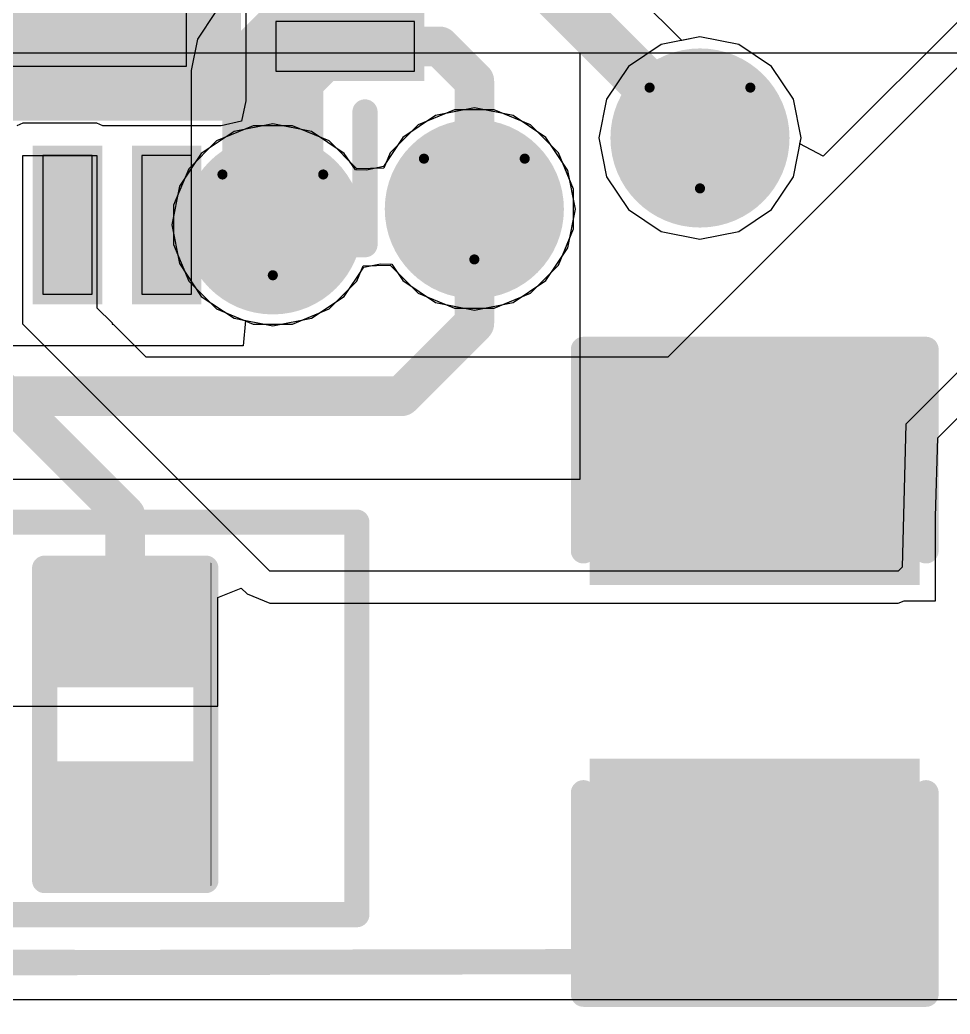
# Model space of a CAD drawing. Header units: inches. Extents: x -3 to 423, y -3 to 110.
# Drawn here: x 18.94 to 23.63, y 64.34 to 69.36 of the extents above; entities that cross this region are included whole.
import ezdxf

# ---------------------------------------------------------------- set-up
doc = ezdxf.new("R2010")
doc.units = ezdxf.units.IN
for name, color, linetype in [('Bottom Layer', 5, 'Continuous'), ('Bottom Overlay', 54, 'Continuous'), ('Bottom Solder', 6, 'Continuous'), ('Drill Drawing', 1, 'Continuous'), ('Mid Layer', 16, 'Continuous'), ('Mid Layer 2', 76, 'Continuous'), ('Top Layer', 1, 'Continuous'), ('Top Overlay', 2, 'Continuous'), ('Top Paste', 8, 'Continuous'), ('Top Solder', 216, 'Continuous'), ('Via Holes', 16, 'Continuous')]:
    doc.layers.add(name, color=color, linetype=linetype)

# ---------------------------------------------------------------- blocks, each defined once
blk = doc.blocks.new('DGH256Q2R7_B_2')
at = {"layer": 'Bottom Overlay'}
blk.add_lwpolyline([(7.999999239999999, 0, 0.127, 0.127, 1), (-7.999999239999999, 0, 0.127, 0.127, 1)], format="xyseb", close=True, dxfattribs=at)
blk = doc.blocks.new('24_QFN__4_5__10')
at = {"layer": 'Top Layer'}
for points in [[(-0.8749918999999999, 2.750058), (-0.8749918999999999, 2.0500594), (-1.1250041, 2.0500594), (-1.1250041, 2.750058)], [(-0.3749929, 2.7500834), (-0.3749929, 2.0500848), (-0.6250051, 2.0500848), (-0.6250051, 2.7500834)], [(0.1250061, 2.7500834), (0.1250061, 2.0500848), (-0.1250061, 2.0500848), (-0.1250061, 2.7500834)], [(0.6250051, 2.7500834), (0.6250051, 2.0500848), (0.3749929, 2.0500848), (0.3749929, 2.7500834)], [(1.1250041, 2.7500834), (1.1250041, 2.0500848), (0.8749918999999999, 2.0500848), (0.8749918999999999, 2.7500834)], [(1.3250037, 1.82499), (1.3250037, -1.8250154), (-1.3250037, -1.8250154), (-1.3250037, 1.82499)], [(-1.5499207, 1.6249904), (-1.5499207, 1.3749782), (-2.2499193, 1.3749782), (-2.2499193, 1.6249904)], [(2.2499193, 1.6249904), (2.2499193, 1.3749782), (1.5499207, 1.3749782), (1.5499207, 1.6249904)], [(-1.5499207, 1.1249914), (-1.5499207, 0.8749792), (-2.2499193, 0.8749792), (-2.2499193, 1.1249914)], [(2.2499193, 1.1249914), (2.2499193, 0.8749792), (1.5499207, 0.8749792), (1.5499207, 1.1249914)], [(-1.5499207, 0.6249924), (-1.5499207, 0.3749802), (-2.2499193, 0.3749802), (-2.2499193, 0.6249924)], [(2.2499193, 0.6249924), (2.2499193, 0.3749802), (1.5499207, 0.3749802), (1.5499207, 0.6249924)], [(-1.5499207, 0.1249934), (-1.5499207, -0.1250188), (-2.2499193, -0.1250188), (-2.2499193, 0.1249934)], [(2.2499447, 0.1249934), (2.2499447, -0.1250188), (1.5499461, -0.1250188), (1.5499461, 0.1249934)], [(-1.5499461, -0.3750055999999999), (-1.5499461, -0.6250178), (-2.2499447, -0.6250178), (-2.2499447, -0.3750055999999999)], [(2.2499193, -0.3750055999999999), (2.2499193, -0.6250178), (1.5499207, -0.6250178), (1.5499207, -0.3750055999999999)], [(-1.5499207, -0.8750045999999999), (-1.5499207, -1.1250168), (-2.2499193, -1.1250168), (-2.2499193, -0.8750045999999999)], [(2.2499193, -0.8750045999999999), (2.2499193, -1.1250168), (1.5499207, -1.1250168), (1.5499207, -0.8750045999999999)], [(-1.5499207, -1.3750036), (-1.5499207, -1.6250158), (-2.2499193, -1.6250158), (-2.2499193, -1.3750036)], [(2.2499193, -1.3750036), (2.2499193, -1.6250158), (1.5499207, -1.6250158), (1.5499207, -1.3750036)], [(-0.8749918999999999, -2.0500848), (-0.8749918999999999, -2.7500834), (-1.1250041, -2.7500834), (-1.1250041, -2.0500848)], [(-0.3749929, -2.0500594), (-0.3749929, -2.750058), (-0.6250051, -2.750058), (-0.6250051, -2.0500594)], [(0.1250061, -2.0500594), (0.1250061, -2.750058), (-0.1250061, -2.750058), (-0.1250061, -2.0500594)], [(0.6250051, -2.0500594), (0.6250051, -2.750058), (0.3749929, -2.750058), (0.3749929, -2.0500594)], [(1.1250041, -2.0500594), (1.1250041, -2.750058), (0.8749918999999999, -2.750058), (0.8749918999999999, -2.0500594)]]:
    blk.add_hatch(color=1, dxfattribs=at).paths.add_polyline_path(points)
at = {"layer": 'Top Solder'}
for points in [[(-0.824992, 2.8000579), (-0.824992, 2.0000595), (-1.175004, 2.0000595), (-1.175004, 2.8000579)], [(-0.324993, 2.8000833), (-0.324993, 2.0000849), (-0.675005, 2.0000849), (-0.675005, 2.8000833)], [(0.175006, 2.8000833), (0.175006, 2.0000849), (-0.175006, 2.0000849), (-0.175006, 2.8000833)], [(0.675005, 2.8000833), (0.675005, 2.0000849), (0.324993, 2.0000849), (0.324993, 2.8000833)], [(1.175004, 2.8000833), (1.175004, 2.0000849), (0.824992, 2.0000849), (0.824992, 2.8000833)], [(1.3750036, 1.8749899), (1.3750036, -1.8750153), (-1.3750036, -1.8750153), (-1.3750036, 1.8749899)], [(-1.4999208, 1.6749903), (-1.4999208, 1.3249783), (-2.2999192, 1.3249783), (-2.2999192, 1.6749903)], [(2.2999192, 1.6749903), (2.2999192, 1.3249783), (1.4999208, 1.3249783), (1.4999208, 1.6749903)], [(-1.4999208, 1.1749913), (-1.4999208, 0.8249793), (-2.2999192, 0.8249793), (-2.2999192, 1.1749913)], [(2.2999192, 1.1749913), (2.2999192, 0.8249793), (1.4999208, 0.8249793), (1.4999208, 1.1749913)], [(-1.4999208, 0.6749923), (-1.4999208, 0.3249803000000001), (-2.2999192, 0.3249802999999999), (-2.2999192, 0.6749923)], [(2.2999192, 0.6749923), (2.2999192, 0.3249803000000001), (1.4999208, 0.3249802999999999), (1.4999208, 0.6749923)], [(-1.4999208, 0.1749933), (-1.4999208, -0.1750186999999999), (-2.2999192, -0.1750187), (-2.2999192, 0.1749933)], [(2.2999446, 0.1749933), (2.2999446, -0.1750186999999999), (1.4999462, -0.1750187), (1.4999462, 0.1749933)], [(-1.4999462, -0.3250057), (-1.4999462, -0.6750176999999999), (-2.2999446, -0.6750176999999999), (-2.2999446, -0.3250057)], [(2.2999192, -0.3250057), (2.2999192, -0.6750176999999999), (1.4999208, -0.6750176999999999), (1.4999208, -0.3250057)], [(-1.4999208, -0.8250047), (-1.4999208, -1.1750167), (-2.2999192, -1.1750167), (-2.2999192, -0.8250047)], [(2.2999192, -0.8250047), (2.2999192, -1.1750167), (1.4999208, -1.1750167), (1.4999208, -0.8250047)], [(-1.4999208, -1.3250037), (-1.4999208, -1.6750157), (-2.2999192, -1.6750157), (-2.2999192, -1.3250037)], [(2.2999192, -1.3250037), (2.2999192, -1.6750157), (1.4999208, -1.6750157), (1.4999208, -1.3250037)], [(-0.824992, -2.0000849), (-0.824992, -2.8000833), (-1.175004, -2.8000833), (-1.175004, -2.0000849)], [(-0.324993, -2.0000595), (-0.324993, -2.8000579), (-0.675005, -2.8000579), (-0.675005, -2.0000595)], [(0.175006, -2.0000595), (0.175006, -2.8000579), (-0.175006, -2.8000579), (-0.175006, -2.0000595)], [(0.675005, -2.0000595), (0.675005, -2.8000579), (0.324993, -2.8000579), (0.324993, -2.0000595)], [(1.175004, -2.0000595), (1.175004, -2.8000579), (0.824992, -2.8000579), (0.824992, -2.0000595)]]:
    blk.add_hatch(color=216, dxfattribs=at).paths.add_polyline_path(points)
at = {"layer": 'Top Overlay'}
for points in [[(-1.999996, 2.4999823, 0.127, 0.127, 0), (-1.999996, 1.8305145, 0.127, 0.127, 0)], [(-1.999996, 2.4999823, 0.127, 0.127, 0), (-1.3305282, 2.4999823, 0.127, 0.127, 0)], [(1.3305282, 2.4999823, 0.127, 0.127, 0), (1.999996, 2.4999823, 0.127, 0.127, 0)], [(1.999996, 2.4999823, 0.127, 0.127, 0), (1.999996, 1.8305145, 0.127, 0.127, 0)], [(-2.50952, 1.6269843, 0.127, 0.127, 0), (-2.50952, 1.3729843, 0.127, 0.127, 0)], [(-2.50952, 1.6269843, 0.127, 0.127, 0), (-2.38252, 1.4999843, 0.127, 0.127, 0)], [(-2.38252, 1.4999843, 0.127, 0.127, 0), (-2.50952, 1.3729843, 0.127, 0.127, 0)], [(-1.999996, -1.8305399, 0.127, 0.127, 0), (-1.999996, -2.5000331, 0.127, 0.127, 0)], [(1.999996, -1.8305399, 0.127, 0.127, 0), (1.999996, -2.5000331, 0.127, 0.127, 0)], [(-1.999996, -2.5000331, 0.127, 0.127, 0), (-1.3305282, -2.5000331, 0.127, 0.127, 0)], [(1.3305282, -2.5000077, 0.127, 0.127, 0), (1.999996, -2.5000331, 0.127, 0.127, 0)]]:
    blk.add_lwpolyline(points, format="xyseb", dxfattribs=at)
for points in [[(-2.031746, 2.4999823, 0.0635, 0.0635, 1), (-1.968246, 2.4999823, 0.0635, 0.0635, 1)], [(-2.031746, 2.4999823, 0.0635, 0.0635, 1), (-1.968246, 2.4999823, 0.0635, 0.0635, 1)], [(-1.3622782, 2.4999823, 0.0635, 0.0635, 1), (-1.2987782, 2.4999823, 0.0635, 0.0635, 1)], [(1.2987782, 2.4999823, 0.0635, 0.0635, 1), (1.3622782, 2.4999823, 0.0635, 0.0635, 1)], [(1.968246, 2.4999823, 0.0635, 0.0635, 1), (2.031746, 2.4999823, 0.0635, 0.0635, 1)], [(1.968246, 2.4999823, 0.0635, 0.0635, 1), (2.031746, 2.4999823, 0.0635, 0.0635, 1)], [(-2.031746, 1.8305145, 0.0635, 0.0635, 1), (-1.968246, 1.8305145, 0.0635, 0.0635, 1)], [(1.968246, 1.8305145, 0.0635, 0.0635, 1), (2.031746, 1.8305145, 0.0635, 0.0635, 1)], [(-2.54127, 1.6269843, 0.0635, 0.0635, 1), (-2.47777, 1.6269843, 0.0635, 0.0635, 1)], [(-2.54127, 1.6269843, 0.0635, 0.0635, 1), (-2.47777, 1.6269843, 0.0635, 0.0635, 1)], [(-2.41427, 1.4999843, 0.0635, 0.0635, 1), (-2.35077, 1.4999843, 0.0635, 0.0635, 1)], [(-2.41427, 1.4999843, 0.0635, 0.0635, 1), (-2.35077, 1.4999843, 0.0635, 0.0635, 1)], [(-2.54127, 1.3729843, 0.0635, 0.0635, 1), (-2.47777, 1.3729843, 0.0635, 0.0635, 1)], [(-2.54127, 1.3729843, 0.0635, 0.0635, 1), (-2.47777, 1.3729843, 0.0635, 0.0635, 1)], [(-2.031746, -1.8305399, 0.0635, 0.0635, 1), (-1.968246, -1.8305399, 0.0635, 0.0635, 1)], [(1.968246, -1.8305399, 0.0635, 0.0635, 1), (2.031746, -1.8305399, 0.0635, 0.0635, 1)], [(-2.031746, -2.5000331, 0.0635, 0.0635, 1), (-1.968246, -2.5000331, 0.0635, 0.0635, 1)], [(-2.031746, -2.5000331, 0.0635, 0.0635, 1), (-1.968246, -2.5000331, 0.0635, 0.0635, 1)], [(-1.3622782, -2.5000331, 0.0635, 0.0635, 1), (-1.2987782, -2.5000331, 0.0635, 0.0635, 1)], [(1.2987782, -2.5000077, 0.0635, 0.0635, 1), (1.3622782, -2.5000077, 0.0635, 0.0635, 1)], [(1.968246, -2.5000331, 0.0635, 0.0635, 1), (2.031746, -2.5000331, 0.0635, 0.0635, 1)], [(1.968246, -2.5000331, 0.0635, 0.0635, 1), (2.031746, -2.5000331, 0.0635, 0.0635, 1)]]:
    blk.add_lwpolyline(points, format="xyseb", close=True, dxfattribs=at)
at = {"layer": 'Top Paste'}
for p, q in [((-0.8750045999999999, 2.7499945), (-1.1249914, 2.7499945)), ((-1.1249914, 2.7499945), (-1.1249914, 2.0499959)), ((-0.8750045999999999, 2.0499959), (-0.8750045999999999, 2.7499945)), ((-0.3751326, 2.7500199), (-0.6251194, 2.7500199)), ((-0.6251194, 2.7500199), (-0.6251194, 2.0500213)), ((-0.3751326, 2.0500213), (-0.3751326, 2.7500199)), ((0.1249934, 2.7500199), (-0.1249934, 2.7500199)), ((-0.1249934, 2.7500199), (-0.1249934, 2.0500213)), ((0.1249934, 2.0500213), (0.1249934, 2.7500199)), ((0.6248654, 2.7500199), (0.3748786, 2.7500199)), ((0.3748786, 2.7500199), (0.3748786, 2.0500213)), ((0.6248654, 2.0500213), (0.6248654, 2.7500199)), ((1.1249914, 2.7500199), (0.8750045999999999, 2.7500199)), ((0.8750045999999999, 2.7500199), (0.8750045999999999, 2.0500213)), ((1.1249914, 2.0500213), (1.1249914, 2.7500199)), ((-1.1249914, 2.0499959), (-0.8750045999999999, 2.0499959)), ((-0.6251194, 2.0500213), (-0.3751326, 2.0500213)), ((-0.1249934, 2.0500213), (0.1249934, 2.0500213)), ((0.3748786, 2.0500213), (0.6248654, 2.0500213)), ((0.8750045999999999, 2.0500213), (1.1249914, 2.0500213)), ((-1.5499842, 1.6248507), (-2.2499828, 1.6248507)), ((-2.2499828, 1.6248507), (-2.2499828, 1.3748639)), ((-1.5499842, 1.3748639), (-1.5499842, 1.6248507)), ((2.2499828, 1.6248507), (1.5499842, 1.6248507)), ((1.5499842, 1.6248507), (1.5499842, 1.3748639)), ((2.2499828, 1.3748639), (2.2499828, 1.6248507)), ((-1.0999978, 1.5999841), (-1.0999978, -1.6000095)), ((1.0999978, 1.5999841), (-1.0999978, 1.5999841)), ((1.0999978, -1.6000095), (1.0999978, 1.5999841)), ((-2.2499828, 1.3748639), (-1.5499842, 1.3748639)), ((1.5499842, 1.3748639), (2.2499828, 1.3748639)), ((-1.5499842, 1.1249787), (-2.2499828, 1.1249787)), ((-2.2499828, 1.1249787), (-2.2499828, 0.8749918999999999)), ((-1.5499842, 0.8749918999999999), (-1.5499842, 1.1249787)), ((2.2499828, 1.1249787), (1.5499842, 1.1249787)), ((1.5499842, 1.1249787), (1.5499842, 0.8749918999999999)), ((2.2499828, 0.8749918999999999), (2.2499828, 1.1249787)), ((-2.2499828, 0.8749918999999999), (-1.5499842, 0.8749918999999999)), ((1.5499842, 0.8749918999999999), (2.2499828, 0.8749918999999999)), ((-2.2499828, 0.6248527), (-2.2499828, 0.3748659)), ((-1.5499842, 0.6248527), (-2.2499828, 0.6248527)), ((-1.5499842, 0.3748659), (-1.5499842, 0.6248527)), ((1.5499842, 0.6248527), (1.5499842, 0.3748659)), ((2.2499828, 0.6248527), (1.5499842, 0.6248527)), ((2.2499828, 0.3748659), (2.2499828, 0.6248527)), ((-2.2499828, 0.3748659), (-1.5499842, 0.3748659)), ((1.5499842, 0.3748659), (2.2499828, 0.3748659)), ((-1.5499842, 0.1249807), (-2.2499828, 0.1249807)), ((-2.2499828, 0.1249807), (-2.2499828, -0.1250061)), ((-1.5499842, -0.1250061), (-1.5499842, 0.1249807)), ((2.2500082, 0.1249807), (1.5500096, 0.1249807)), ((1.5500096, 0.1249807), (1.5500096, -0.1250061)), ((2.2500082, -0.1250061), (2.2500082, 0.1249807)), ((-2.2499828, -0.1250061), (-1.5499842, -0.1250061)), ((1.5500096, -0.1250061), (2.2500082, -0.1250061)), ((-2.2500082, -0.3751453), (-2.2500082, -0.6251321)), ((-1.5500096, -0.3751453), (-2.2500082, -0.3751453)), ((-1.5500096, -0.6251321), (-1.5500096, -0.3751453)), ((1.5499842, -0.3751453), (1.5499842, -0.6251321)), ((2.2499828, -0.3751453), (1.5499842, -0.3751453)), ((2.2499828, -0.6251321), (2.2499828, -0.3751453)), ((-2.2500082, -0.6251321), (-1.5500096, -0.6251321)), ((1.5499842, -0.6251321), (2.2499828, -0.6251321)), ((-1.5499842, -0.8750173), (-2.2499828, -0.8750173)), ((-2.2499828, -0.8750173), (-2.2499828, -1.1250041)), ((-1.5499842, -1.1250041), (-1.5499842, -0.8750173)), ((1.5499842, -0.8750173), (1.5499842, -1.1250041)), ((2.2499828, -0.8750173), (1.5499842, -0.8750173)), ((2.2499828, -1.1250041), (2.2499828, -0.8750173)), ((-2.2499828, -1.1250041), (-1.5499842, -1.1250041)), ((1.5499842, -1.1250041), (2.2499828, -1.1250041)), ((-2.2499828, -1.3751433), (-2.2499828, -1.6251301)), ((-1.5499842, -1.3751433), (-2.2499828, -1.3751433)), ((-1.5499842, -1.6251301), (-1.5499842, -1.3751433)), ((1.5499842, -1.3751433), (1.5499842, -1.6251301)), ((2.2499828, -1.3751433), (1.5499842, -1.3751433)), ((2.2499828, -1.6251301), (2.2499828, -1.3751433)), ((-1.0999978, -1.6000095), (1.0999978, -1.6000095)), ((-2.2499828, -1.6251301), (-1.5499842, -1.6251301)), ((1.5499842, -1.6251301), (2.2499828, -1.6251301)), ((-0.8750045999999999, -2.0499959), (-1.1249914, -2.0499959)), ((-1.1249914, -2.0499959), (-1.1249914, -2.7499945)), ((-0.8750045999999999, -2.7499945), (-0.8750045999999999, -2.0499959)), ((-0.3751326, -2.0499959), (-0.6251194, -2.0499959)), ((-0.6251194, -2.0499959), (-0.6251194, -2.7499945)), ((-0.3751326, -2.7499945), (-0.3751326, -2.0499959)), ((0.1249934, -2.0499959), (-0.1249934, -2.0499959)), ((-0.1249934, -2.0499959), (-0.1249934, -2.7499945)), ((0.1249934, -2.7499945), (0.1249934, -2.0499959)), ((0.3748786, -2.0499959), (0.3748786, -2.7499945)), ((0.6248654, -2.0499959), (0.3748786, -2.0499959)), ((0.6248654, -2.7499945), (0.6248654, -2.0499959)), ((0.8750045999999999, -2.0499959), (0.8750045999999999, -2.7499945)), ((1.1249914, -2.0499959), (0.8750045999999999, -2.0499959)), ((1.1249914, -2.7499945), (1.1249914, -2.0499959)), ((-1.1249914, -2.7499945), (-0.8750045999999999, -2.7499945)), ((-0.6251194, -2.7499945), (-0.3751326, -2.7499945)), ((-0.1249934, -2.7499945), (0.1249934, -2.7499945)), ((0.3748786, -2.7499945), (0.6248654, -2.7499945)), ((0.8750045999999999, -2.7499945), (1.1249914, -2.7499945))]:
    blk.add_line(p, q, dxfattribs=at)
blk = doc.blocks.new('R___0402_27')
at = {"layer": 'Top Layer'}
for points in [[(-0.6985, -0.3175), (-0.6985, 0.3175), (-0.2412999999999999, 0.3175), (-0.2413, -0.3175)], [(0.2412999999999999, -0.3175), (0.2413, 0.3175), (0.6985, 0.3175), (0.6985, -0.3175)]]:
    blk.add_hatch(color=1, dxfattribs=at).paths.add_polyline_path(points)
at = {"layer": 'Top Paste'}
for points in [[(-0.6985, -0.3175), (-0.6985, 0.3175), (-0.2412999999999999, 0.3175), (-0.2413, -0.3175)], [(0.2412999999999999, -0.3175), (0.2413, 0.3175), (0.6985, 0.3175), (0.6985, -0.3175)]]:
    blk.add_hatch(color=8, dxfattribs=at).paths.add_polyline_path(points)
at = {"layer": 'Top Solder'}
for points in [[(-0.75350116, -0.37250116), (-0.75350116, 0.37250116), (-0.1862988399999999, 0.37250116), (-0.18629884, -0.37250116)], [(0.1862988399999999, -0.37250116), (0.18629884, 0.37250116), (0.75350116, 0.37250116), (0.75350116, -0.37250116)]]:
    blk.add_hatch(color=216, dxfattribs=at).paths.add_polyline_path(points)
at = {"layer": 'Top Overlay'}
for points in [[(-0.7874, 0.4064, 0.127, 0.127, 0), (-0.7874, -0.4064, 0.127, 0.127, 0)], [(-0.7874, 0.4064, 0.127, 0.127, 0), (0.7874, 0.4064, 0.127, 0.127, 0)], [(0.7874, 0.4064, 0.127, 0.127, 0), (0.7874, -0.4064, 0.127, 0.127, 0)], [(-0.7874, -0.4064, 0.127, 0.127, 0), (0.7874, -0.4064, 0.127, 0.127, 0)], [(-0.8128, -0.4318, 0.0032258, 0.0032258, 0), (0.8128, -0.4318, 0.0032258, 0.0032258, 0)]]:
    blk.add_lwpolyline(points, format="xyseb", dxfattribs=at)
for points in [[(-0.8191499999999999, 0.4064, 0.0635, 0.0635, 1), (-0.7556499999999999, 0.4064, 0.0635, 0.0635, 1)], [(-0.8191499999999999, 0.4064, 0.0635, 0.0635, 1), (-0.7556499999999999, 0.4064, 0.0635, 0.0635, 1)], [(0.7556499999999999, 0.4064, 0.0635, 0.0635, 1), (0.8191499999999999, 0.4064, 0.0635, 0.0635, 1)], [(0.7556499999999999, 0.4064, 0.0635, 0.0635, 1), (0.8191499999999999, 0.4064, 0.0635, 0.0635, 1)], [(-0.8191499999999999, -0.4064, 0.0635, 0.0635, 1), (-0.7556499999999999, -0.4064, 0.0635, 0.0635, 1)], [(-0.8191499999999999, -0.4064, 0.0635, 0.0635, 1), (-0.7556499999999999, -0.4064, 0.0635, 0.0635, 1)], [(0.7556499999999999, -0.4064, 0.0635, 0.0635, 1), (0.8191499999999999, -0.4064, 0.0635, 0.0635, 1)], [(0.7556499999999999, -0.4064, 0.0635, 0.0635, 1), (0.8191499999999999, -0.4064, 0.0635, 0.0635, 1)], [(-0.81360518, -0.4318, 0.0016129, 0.0016129, 1), (-0.8119948199999999, -0.4318, 0.0016129, 0.0016129, 1)], [(0.8119948199999999, -0.4318, 0.0016129, 0.0016129, 1), (0.81360518, -0.4318, 0.0016129, 0.0016129, 1)]]:
    blk.add_lwpolyline(points, format="xyseb", close=True, dxfattribs=at)
blk = doc.blocks.new('C___0805_42')
at = {"layer": 'Top Layer'}
for points in [[(-1.524, 0.7619999999999999), (-0.508, 0.7619999999999999), (-0.508, -0.7619999999999999), (-1.524, -0.7619999999999999)], [(0.508, 0.7619999999999999), (1.524, 0.7619999999999999), (1.524, -0.7619999999999999), (0.508, -0.7619999999999999)]]:
    blk.add_hatch(color=1, dxfattribs=at).paths.add_polyline_path(points)
at = {"layer": 'Top Paste'}
for points in [[(-1.524, 0.7619999999999999), (-0.508, 0.7619999999999999), (-0.508, -0.7619999999999999), (-1.524, -0.7619999999999999)], [(0.508, 0.7619999999999999), (1.524, 0.7619999999999999), (1.524, -0.7619999999999999), (0.508, -0.7619999999999999)]]:
    blk.add_hatch(color=8, dxfattribs=at).paths.add_polyline_path(points)
at = {"layer": 'Top Solder'}
for points in [[(-1.59399986, 0.8319998599999999), (-0.4380001399999999, 0.8319998599999999), (-0.4380001399999999, -0.8319998599999999), (-1.59399986, -0.8319998599999999)], [(0.4380001399999999, 0.8319998599999999), (1.59399986, 0.8319998599999999), (1.59399986, -0.8319998599999999), (0.4380001399999999, -0.8319998599999999)]]:
    blk.add_hatch(color=216, dxfattribs=at).paths.add_polyline_path(points)
at = {"layer": 'Top Overlay'}
for points in [[(-1.6256, 0.8636, 0.127, 0.127, 0), (-0.6096, 0.8636, 0.127, 0.127, 0)], [(-1.6256, 0.8636, 0.127, 0.127, 0), (-1.6256, -0.8636, 0.127, 0.127, 0)], [(0.6096, 0.8636, 0.127, 0.127, 0), (1.6256, 0.8636, 0.127, 0.127, 0)], [(1.6256, 0.8636, 0.127, 0.127, 0), (1.6256, -0.8636, 0.127, 0.127, 0)], [(-1.6256, -0.8636, 0.127, 0.127, 0), (-0.6096, -0.8636, 0.127, 0.127, 0)], [(0.6096, -0.8636, 0.127, 0.127, 0), (1.6256, -0.8636, 0.127, 0.127, 0)]]:
    blk.add_lwpolyline(points, format="xyseb", dxfattribs=at)
for points in [[(-1.65735, 0.8636, 0.0635, 0.0635, 1), (-1.59385, 0.8636, 0.0635, 0.0635, 1)], [(-1.65735, 0.8636, 0.0635, 0.0635, 1), (-1.59385, 0.8636, 0.0635, 0.0635, 1)], [(-0.64135, 0.8636, 0.0635, 0.0635, 1), (-0.57785, 0.8636, 0.0635, 0.0635, 1)], [(0.57785, 0.8636, 0.0635, 0.0635, 1), (0.64135, 0.8636, 0.0635, 0.0635, 1)], [(1.59385, 0.8636, 0.0635, 0.0635, 1), (1.65735, 0.8636, 0.0635, 0.0635, 1)], [(1.59385, 0.8636, 0.0635, 0.0635, 1), (1.65735, 0.8636, 0.0635, 0.0635, 1)], [(-1.65735, -0.8636, 0.0635, 0.0635, 1), (-1.59385, -0.8636, 0.0635, 0.0635, 1)], [(-1.65735, -0.8636, 0.0635, 0.0635, 1), (-1.59385, -0.8636, 0.0635, 0.0635, 1)], [(-0.64135, -0.8636, 0.0635, 0.0635, 1), (-0.57785, -0.8636, 0.0635, 0.0635, 1)], [(0.57785, -0.8636, 0.0635, 0.0635, 1), (0.64135, -0.8636, 0.0635, 0.0635, 1)], [(1.59385, -0.8636, 0.0635, 0.0635, 1), (1.65735, -0.8636, 0.0635, 0.0635, 1)], [(1.59385, -0.8636, 0.0635, 0.0635, 1), (1.65735, -0.8636, 0.0635, 0.0635, 1)]]:
    blk.add_lwpolyline(points, format="xyseb", close=True, dxfattribs=at)

msp = doc.modelspace()

# ---------------------------------------------------------------- hatches: boundary and pattern name
at = {"layer": 'Bottom Layer'}
h = msp.add_hatch(color=5, dxfattribs=at)
edge = h.paths.add_edge_path()
edge.add_arc((22.37206854, 68.76039587999999), 0.3499993, 0, 360)
h = msp.add_hatch(color=5, dxfattribs=at)
edge = h.paths.add_edge_path()
edge.add_arc((21.2344, 68.4022), 0.3499993, 0, 360)
h = msp.add_hatch(color=5, dxfattribs=at)
edge = h.paths.add_edge_path()
edge.add_arc((20.2184, 68.32237542), 0.3499993, 0, 360)
at = {"layer": 'Bottom Solder'}
h = msp.add_hatch(color=6, dxfattribs=at)
edge = h.paths.add_edge_path()
edge.add_arc((22.37206854, 68.76039587999999), 0.4515993, 0, 360)
h = msp.add_hatch(color=6, dxfattribs=at)
edge = h.paths.add_edge_path()
edge.add_arc((21.2344, 68.4022), 0.4515993, 0, 360)
h = msp.add_hatch(color=6, dxfattribs=at)
edge = h.paths.add_edge_path()
edge.add_arc((20.2184, 68.32237542), 0.4515993, 0, 360)
at = {"layer": 'Mid Layer'}
h = msp.add_hatch(color=16, dxfattribs=at)
edge = h.paths.add_edge_path()
edge.add_arc((22.37206854, 68.76039587999999), 0.3499993, 0, 360)
h = msp.add_hatch(color=16, dxfattribs=at)
edge = h.paths.add_edge_path()
edge.add_arc((21.2344, 68.4022), 0.3499993, 0, 360)
h = msp.add_hatch(color=16, dxfattribs=at)
edge = h.paths.add_edge_path()
edge.add_arc((20.2184, 68.32237542), 0.3499993, 0, 360)
at = {"layer": 'Mid Layer 2'}
h = msp.add_hatch(color=76, dxfattribs=at)
edge = h.paths.add_edge_path()
edge.add_arc((22.37206854, 68.76039587999999), 0.3499993, 0, 360)
h = msp.add_hatch(color=76, dxfattribs=at)
edge = h.paths.add_edge_path()
edge.add_arc((21.2344, 68.4022), 0.3499993, 0, 360)
h = msp.add_hatch(color=76, dxfattribs=at)
edge = h.paths.add_edge_path()
edge.add_arc((20.2184, 68.32237542), 0.3499993, 0, 360)
at = {"layer": 'Top Layer'}
h = msp.add_hatch(color=1, dxfattribs=at)
edge = h.paths.add_edge_path()
edge.add_arc((22.37206854, 68.76039587999999), 0.3499993, 0, 360)
h = msp.add_hatch(color=1, dxfattribs=at)
edge = h.paths.add_edge_path()
edge.add_arc((21.2344, 68.4022), 0.3499993, 0, 360)
h = msp.add_hatch(color=1, dxfattribs=at)
edge = h.paths.add_edge_path()
edge.add_arc((20.2184, 68.32237542), 0.3499993, 0, 360)
at = {"layer": 'Top Solder'}
h = msp.add_hatch(color=216, dxfattribs=at)
edge = h.paths.add_edge_path()
edge.add_arc((22.37206854, 68.76039587999999), 0.4515993, 0, 360)
h = msp.add_hatch(color=216, dxfattribs=at)
edge = h.paths.add_edge_path()
edge.add_arc((21.2344, 68.4022), 0.4515993, 0, 360)
h = msp.add_hatch(color=216, dxfattribs=at)
edge = h.paths.add_edge_path()
edge.add_arc((20.2184, 68.32237542), 0.4515993, 0, 360)
at = {"layer": 'Via Holes'}
h = msp.add_hatch(color=7, dxfattribs=at)
edge = h.paths.add_edge_path()
edge.add_arc((22.37206854, 68.76039587999999), 0.2499995, 0, 360)
h = msp.add_hatch(color=7, dxfattribs=at)
edge = h.paths.add_edge_path()
edge.add_arc((21.2344, 68.4022), 0.2499995, 0, 360)
h = msp.add_hatch(color=7, dxfattribs=at)
edge = h.paths.add_edge_path()
edge.add_arc((20.2184, 68.32237542), 0.2499995, 0, 360)

# ---------------------------------------------------------------- linework, layer by layer
at = {"layer": 'Bottom Layer'}
for p, q in [((19.92713312, 69.39243678), (19.83784196, 69.2588023)), ((19.83784196, 69.2588023), (19.80648566, 69.10116989999999)), ((21.7678, 67.04003356), (21.7678, 69.1896)), ((21.7678, 69.1896), (26.035, 69.1896)), ((19.80648566, 69.10116989999999), (19.80648566, 68.60587751999999)), ((19.80648566, 68.60587751999999), (19.74741034, 68.5174652)), ((19.74741034, 68.5174652), (19.70860422, 68.32237542)), ((19.70860422, 68.32237542), (19.74741034, 68.12728564)), ((19.74741034, 68.12728564), (19.85792066, 67.96189608)), ((19.85792066, 67.96189608), (20.02331022, 67.85138576)), ((20.02331022, 67.85138576), (20.08114094, 67.8398821)), ((20.08114094, 67.8398821), (20.06863144, 67.7128821)), ((20.06863144, 67.7128821), (16.2696779, 67.7128821)), ((6.553199999999999, 67.04003356), (21.7678, 67.04003356)), ((26.035, 64.4144), (6.553199999999999, 64.4144))]:
    msp.add_line(p, q, dxfattribs=at)
for points in [[(20.2184, 69.10116989999999, 0.508, 0.508, 0), (21.00518278, 69.88795267999998, 0.508, 0.508, 0)], [(20.2184, 68.32237542, 0.508, 0.508, 0), (20.2184, 69.10116989999999, 0.508, 0.508, 0)], [(21.2344, 67.8259248, 0.1999996, 0.1999996, 0), (21.2344, 68.4022, 0.1999996, 0.1999996, 0)], [(20.86646068, 67.45798547999999, 0.1999996, 0.1999996, 0), (21.2344, 67.8259248, 0.1999996, 0.1999996, 0)], [(11.31787424, 67.45798547999999, 0.1999996, 0.1999996, 0), (20.86646068, 67.45798547999999, 0.1999996, 0.1999996, 0)]]:
    msp.add_lwpolyline(points, format="xyseb", dxfattribs=at)
for points in [[(20.0914, 69.10116989999999, 0.254, 0.254, 1), (20.3454, 69.10116989999999, 0.254, 0.254, 1)], [(20.0914, 69.10116989999999, 0.254, 0.254, 1), (20.3454, 69.10116989999999, 0.254, 0.254, 1)], [(20.0914, 68.32237542, 0.254, 0.254, 1), (20.3454, 68.32237542, 0.254, 0.254, 1)], [(21.1844001, 68.4022, 0.0999998, 0.0999998, 1), (21.2843999, 68.4022, 0.0999998, 0.0999998, 1)], [(21.1844001, 67.8259248, 0.0999998, 0.0999998, 1), (21.2843999, 67.8259248, 0.0999998, 0.0999998, 1)], [(21.1844001, 67.8259248, 0.0999998, 0.0999998, 1), (21.2843999, 67.8259248, 0.0999998, 0.0999998, 1)], [(20.81646078, 67.45798547999999, 0.0999998, 0.0999998, 1), (20.91646058, 67.45798547999999, 0.0999998, 0.0999998, 1)], [(20.81646078, 67.45798547999999, 0.0999998, 0.0999998, 1), (20.91646058, 67.45798547999999, 0.0999998, 0.0999998, 1)]]:
    msp.add_lwpolyline(points, format="xyseb", close=True, dxfattribs=at)
at = {"layer": 'Drill Drawing'}
for points in [[(22.11806854, 69.01439588, 0.0508, 0.0508, 0), (22.62606854, 69.01439588, 0.0508, 0.0508, 0)], [(22.11806854, 69.01439588, 0.0508, 0.0508, 0), (22.37206854, 68.50639587999999, 0.0508, 0.0508, 0)], [(22.37206854, 68.50639587999999, 0.0508, 0.0508, 0), (22.62606854, 69.01439588, 0.0508, 0.0508, 0)], [(20.9804, 68.6562, 0.0508, 0.0508, 0), (21.4884, 68.6562, 0.0508, 0.0508, 0)], [(20.9804, 68.6562, 0.0508, 0.0508, 0), (21.2344, 68.14819999999999, 0.0508, 0.0508, 0)], [(21.2344, 68.14819999999999, 0.0508, 0.0508, 0), (21.4884, 68.6562, 0.0508, 0.0508, 0)], [(19.9644, 68.57637542, 0.0508, 0.0508, 0), (20.4724, 68.57637542, 0.0508, 0.0508, 0)], [(19.9644, 68.57637542, 0.0508, 0.0508, 0), (20.2184, 68.06837542, 0.0508, 0.0508, 0)], [(20.2184, 68.06837542, 0.0508, 0.0508, 0), (20.4724, 68.57637542, 0.0508, 0.0508, 0)]]:
    msp.add_lwpolyline(points, format="xyseb", dxfattribs=at)
for points in [[(22.10536854, 69.01439588, 0.0254, 0.0254, 1), (22.13076854, 69.01439588, 0.0254, 0.0254, 1)], [(22.10536854, 69.01439588, 0.0254, 0.0254, 1), (22.13076854, 69.01439588, 0.0254, 0.0254, 1)], [(22.61336854, 69.01439588, 0.0254, 0.0254, 1), (22.63876854, 69.01439588, 0.0254, 0.0254, 1)], [(22.61336854, 69.01439588, 0.0254, 0.0254, 1), (22.63876854, 69.01439588, 0.0254, 0.0254, 1)], [(20.9677, 68.6562, 0.0254, 0.0254, 1), (20.9931, 68.6562, 0.0254, 0.0254, 1)], [(20.9677, 68.6562, 0.0254, 0.0254, 1), (20.9931, 68.6562, 0.0254, 0.0254, 1)], [(21.4757, 68.6562, 0.0254, 0.0254, 1), (21.5011, 68.6562, 0.0254, 0.0254, 1)], [(21.4757, 68.6562, 0.0254, 0.0254, 1), (21.5011, 68.6562, 0.0254, 0.0254, 1)], [(19.9517, 68.57637542, 0.0254, 0.0254, 1), (19.9771, 68.57637542, 0.0254, 0.0254, 1)], [(19.9517, 68.57637542, 0.0254, 0.0254, 1), (19.9771, 68.57637542, 0.0254, 0.0254, 1)], [(20.4597, 68.57637542, 0.0254, 0.0254, 1), (20.4851, 68.57637542, 0.0254, 0.0254, 1)], [(20.4597, 68.57637542, 0.0254, 0.0254, 1), (20.4851, 68.57637542, 0.0254, 0.0254, 1)], [(22.35936854, 68.50639587999999, 0.0254, 0.0254, 1), (22.38476854, 68.50639587999999, 0.0254, 0.0254, 1)], [(22.35936854, 68.50639587999999, 0.0254, 0.0254, 1), (22.38476854, 68.50639587999999, 0.0254, 0.0254, 1)], [(21.2217, 68.14819999999999, 0.0254, 0.0254, 1), (21.2471, 68.14819999999999, 0.0254, 0.0254, 1)], [(21.2217, 68.14819999999999, 0.0254, 0.0254, 1), (21.2471, 68.14819999999999, 0.0254, 0.0254, 1)], [(20.2057, 68.06837542, 0.0254, 0.0254, 1), (20.2311, 68.06837542, 0.0254, 0.0254, 1)], [(20.2057, 68.06837542, 0.0254, 0.0254, 1), (20.2311, 68.06837542, 0.0254, 0.0254, 1)]]:
    msp.add_lwpolyline(points, format="xyseb", close=True, dxfattribs=at)
at = {"layer": 'Mid Layer'}
for p, q in [((22.17697876, 69.23138553999999), (22.0115892, 69.12087521999999)), ((22.37206854, 69.27019166), (22.17697876, 69.23138553999999)), ((22.56715832, 69.23138553999999), (22.37206854, 69.27019166)), ((22.73254788, 69.12087521999999), (22.56715832, 69.23138553999999)), ((22.0115892, 69.12087521999999), (21.90107888, 68.95548566)), ((22.8430582, 68.95548566), (22.73254788, 69.12087521999999)), ((21.90107888, 68.95548566), (21.86227276, 68.76039587999999)), ((22.88186432, 68.76039587999999), (22.8430582, 68.95548566)), ((21.2344, 68.91199578), (21.03931022, 68.87318966)), ((21.42948978, 68.87318966), (21.2344, 68.91199578)), ((20.2184, 68.8321712), (20.02331022, 68.79336507999999)), ((20.41348978, 68.79336507999999), (20.2184, 68.8321712)), ((21.03931022, 68.87318966), (20.87392066, 68.76267933999999)), ((21.59487934, 68.76267933999999), (21.42948978, 68.87318966)), ((20.02331022, 68.79336507999999), (19.85792066, 68.68285476)), ((20.57887934, 68.68285476), (20.41348978, 68.79336507999999)), ((20.87392066, 68.76267933999999), (20.77610272, 68.61628644)), ((21.70538966, 68.59728978), (21.59487934, 68.76267933999999)), ((21.86227276, 68.76039587999999), (21.90107888, 68.5653061)), ((22.8430582, 68.5653061), (22.88186432, 68.76039587999999)), ((19.85792066, 68.68285476), (19.74741034, 68.5174652)), ((20.63440882, 68.5997485), (20.57887934, 68.68285476)), ((20.69141404, 68.59866138), (20.63440882, 68.5997485)), ((20.77610272, 68.61628644), (20.69141404, 68.59866138)), ((21.74419578, 68.4022), (21.70538966, 68.59728978)), ((21.90107888, 68.5653061), (22.0115892, 68.39991654)), ((22.73254788, 68.39991654), (22.8430582, 68.5653061)), ((19.74741034, 68.5174652), (19.70860422, 68.32237542)), ((21.70538966, 68.20711022), (21.74419578, 68.4022)), ((22.0115892, 68.39991654), (22.17697876, 68.28940622)), ((22.56715832, 68.28940622), (22.73254788, 68.39991654)), ((19.70860422, 68.32237542), (19.74741034, 68.12728564)), ((22.17697876, 68.28940622), (22.37206854, 68.25060009999999)), ((22.37206854, 68.25060009999999), (22.56715832, 68.28940622)), ((21.59487934, 68.04172066), (21.70538966, 68.20711022)), ((19.74741034, 68.12728564), (19.85792066, 67.96189608)), ((20.67669728, 68.10828898), (20.76138596, 68.12591404)), ((20.76138596, 68.12591404), (20.81839118, 68.12482691999999)), ((20.81839118, 68.12482691999999), (20.87392066, 68.04172066)), ((20.57887934, 67.96189608), (20.67669728, 68.10828898)), ((20.87392066, 68.04172066), (21.03931022, 67.93121034)), ((21.42948978, 67.93121034), (21.59487934, 68.04172066)), ((19.85792066, 67.96189608), (20.02331022, 67.85138576)), ((20.41348978, 67.85138576), (20.57887934, 67.96189608)), ((21.03931022, 67.93121034), (21.2344, 67.89240421999999)), ((21.2344, 67.89240421999999), (21.42948978, 67.93121034)), ((20.02331022, 67.85138576), (20.2184, 67.81257964)), ((20.2184, 67.81257964), (20.41348978, 67.85138576))]:
    msp.add_line(p, q, dxfattribs=at)
at = {"layer": 'Mid Layer 2'}
for p, q in [((0.635, 69.1896), (26.035, 69.1896)), ((21.13494376, 68.902199), (20.95117222, 68.82608028)), ((21.33385624, 68.902199), (21.13494376, 68.902199)), ((21.51762778, 68.82608028), (21.33385624, 68.902199)), ((20.95117222, 68.82608028), (20.81051972, 68.68542778)), ((21.65828028, 68.68542778), (21.51762778, 68.82608028)), ((20.11894376, 68.82237441999999), (19.93517222, 68.74625569999999)), ((20.31785624, 68.82237441999999), (20.11894376, 68.82237441999999)), ((20.50162778, 68.74625569999999), (20.31785624, 68.82237441999999)), ((19.93517222, 68.74625569999999), (19.79451972, 68.60560319999999)), ((20.64227774, 68.60560574), (20.50162778, 68.74625569999999)), ((20.81051972, 68.68542778), (20.77859954, 68.60836671999999)), ((21.734399, 68.50165624), (21.65828028, 68.68542778)), ((19.79451972, 68.60560319999999), (19.718401, 68.42183166)), ((20.77859954, 68.60836671999999), (20.64227774, 68.60560574)), ((21.734399, 68.30274376), (21.734399, 68.50165624)), ((19.718401, 68.42183166), (19.718401, 68.22291917999999)), ((21.65828028, 68.11897222), (21.734399, 68.30274376)), ((19.718401, 68.22291917999999), (19.79451972, 68.03914764)), ((20.64228028, 68.03914764), (20.67420046, 68.1162087)), ((20.67420046, 68.1162087), (20.81052226, 68.11896967999999)), ((20.81052226, 68.11896967999999), (20.95117222, 67.97831972)), ((21.51762778, 67.97831972), (21.65828028, 68.11897222)), ((19.79451972, 68.03914764), (19.93517222, 67.89849514)), ((20.50162778, 67.89849514), (20.64228028, 68.03914764)), ((20.95117222, 67.97831972), (21.13494376, 67.902201)), ((21.33385624, 67.902201), (21.51762778, 67.97831972)), ((19.93517222, 67.89849514), (20.11894376, 67.82237642)), ((20.31785624, 67.82237642), (20.50162778, 67.89849514)), ((21.13494376, 67.902201), (21.33385624, 67.902201)), ((20.11894376, 67.82237642), (20.31785624, 67.82237642)), ((26.035, 64.4144), (0.635, 64.4144))]:
    msp.add_line(p, q, dxfattribs=at)
at = {"layer": 'Top Layer'}
for p, q in [((26.28391492, 71.95942682), (22.993096, 68.6686079)), ((22.2112459, 67.65714688), (26.39872038, 71.84462136)), ((22.27999862, 69.25187826), (21.75871188, 69.77316753999999)), ((20.0830688, 69.44731601999999), (20.0830688, 68.94731956)), ((22.37206854, 69.27019166), (22.27999862, 69.25187826)), ((22.56715832, 69.23138553999999), (22.37206854, 69.27019166)), ((22.73254788, 69.12087521999999), (22.56715832, 69.23138553999999)), ((22.8430582, 68.95548566), (22.73254788, 69.12087521999999)), ((20.08306626, 68.94731956), (20.05970588, 68.84552651999999)), ((20.0830688, 68.94731956), (20.08306626, 68.94731956)), ((22.88186432, 68.76039587999999), (22.8430582, 68.95548566)), ((18.9580012, 68.83475945999999), (18.92816128, 68.82239982)), ((19.33150566, 68.83475945999999), (18.9580012, 68.83475945999999)), ((19.36134558, 68.82239982), (19.33150566, 68.83475945999999)), ((20.05970588, 68.84552651999999), (19.95799666, 68.8224049)), ((19.95799412, 68.82239982), (19.36134558, 68.82239982)), ((19.95799666, 68.82240236), (19.95799412, 68.82239982)), ((19.95799666, 68.8224049), (19.95799666, 68.82240236)), ((24.91359508, 68.82179784), (23.41011828, 67.31832103999999)), ((22.87605026, 68.73116809999999), (22.88186432, 68.76039587999999)), ((22.993096, 68.6686079), (22.87605026, 68.73116809999999)), ((18.9580012, 67.82238149999999), (18.9580012, 68.67240011999999)), ((18.9580012, 68.67240011999999), (19.33150566, 68.67240011999999)), ((19.33150566, 68.67240011999999), (19.33150566, 67.90439556)), ((23.57069454, 67.24928637999999), (24.98084666, 68.6594385)), ((19.33150566, 67.90439556), (19.4079876, 67.82791362)), ((20.20338098, 66.57700172), (18.9580012, 67.82238149999999)), ((19.4079876, 67.82791362), (19.4079876, 67.82240182)), ((19.4079876, 67.82240182), (19.4134994, 67.82240182)), ((19.4134994, 67.82240182), (19.57874926, 67.65714942)), ((19.57874926, 67.65714942), (21.83128476, 67.65714688)), ((21.83128476, 67.65714688), (22.2112459, 67.65714688)), ((23.41011828, 67.31832103999999), (23.39086, 66.59626)), ((23.56011798, 66.85277713999999), (23.57069454, 67.24928637999999)), ((23.56011798, 66.42700201999999), (23.56011798, 66.85277713999999)), ((23.37160172, 66.57700172), (20.20338098, 66.57700172)), ((23.39086, 66.59626), (23.37160172, 66.57700172)), ((19.9418829, 66.44295322), (20.05921566, 66.49155612)), ((20.05921566, 66.49155612), (20.08857552, 66.46219626)), ((19.9418829, 65.89540287999999), (19.9418829, 66.44295322)), ((20.08857552, 66.46219626), (20.20338098, 66.41464237999999)), ((23.37160172, 66.41464237999999), (23.40144164, 66.42700201999999)), ((23.40144164, 66.42700201999999), (23.56011798, 66.42700201999999)), ((20.20338098, 66.41464237999999), (23.37160172, 66.41464237999999)), ((18.90687862, 65.8953978), (19.00688858, 65.8953978)), ((19.00688858, 65.8953978), (19.00688858, 65.89540287999999)), ((19.00688858, 65.89540287999999), (19.9418829, 65.89540287999999))]:
    msp.add_line(p, q, dxfattribs=at)
for points in [[(21.4101426, 69.72232181999999, 0.254, 0.254, 0), (22.37206854, 68.76039587999999, 0.254, 0.254, 0)], [(20.5830678, 69.22232281999999, 0.1999996, 0.1999996, 0), (21.05923906, 69.22232027999999, 0.1999996, 0.1999996, 0)], [(21.05923906, 69.22232027999999, 0.1999996, 0.1999996, 0), (21.2344, 69.04715934, 0.1999996, 0.1999996, 0)], [(21.2344, 68.4022, 0.1999996, 0.1999996, 0), (21.2344, 69.04715934, 0.1999996, 0.1999996, 0)], [(19.70214246, 68.32240082, 0.254, 0.254, 0), (20.2183746, 68.32240082, 0.254, 0.254, 0)], [(20.2183746, 68.32240082, 0.1999996, 0.1999996, 0), (20.2184, 68.32237542, 0.1999996, 0.1999996, 0)], [(18.6829954, 67.64986723999999, 0.1999996, 0.1999996, 0), (19.4743832, 66.85847944, 0.1999996, 0.1999996, 0)], [(19.4743832, 66.27400258, 0.1999996, 0.1999996, 0), (19.4743832, 66.85847944, 0.1999996, 0.1999996, 0)]]:
    msp.add_lwpolyline(points, format="xyseb", dxfattribs=at)
for points in [[(20.5330679, 69.22232281999999, 0.0999998, 0.0999998, 1), (20.6330677, 69.22232281999999, 0.0999998, 0.0999998, 1)], [(21.00923916, 69.22232027999999, 0.0999998, 0.0999998, 1), (21.10923896, 69.22232027999999, 0.0999998, 0.0999998, 1)], [(21.00923916, 69.22232027999999, 0.0999998, 0.0999998, 1), (21.10923896, 69.22232027999999, 0.0999998, 0.0999998, 1)], [(21.1844001, 69.04715934, 0.0999998, 0.0999998, 1), (21.2843999, 69.04715934, 0.0999998, 0.0999998, 1)], [(21.1844001, 69.04715934, 0.0999998, 0.0999998, 1), (21.2843999, 69.04715934, 0.0999998, 0.0999998, 1)], [(22.30856854, 68.76039587999999, 0.127, 0.127, 1), (22.43556854, 68.76039587999999, 0.127, 0.127, 1)], [(21.1844001, 68.4022, 0.0999998, 0.0999998, 1), (21.2843999, 68.4022, 0.0999998, 0.0999998, 1)], [(19.63864246, 68.32240082, 0.127, 0.127, 1), (19.76564246, 68.32240082, 0.127, 0.127, 1)], [(20.1548746, 68.32240082, 0.127, 0.127, 1), (20.2818746, 68.32240082, 0.127, 0.127, 1)], [(20.1683747, 68.32240082, 0.0999998, 0.0999998, 1), (20.2683745, 68.32240082, 0.0999998, 0.0999998, 1)], [(20.1684001, 68.32237542, 0.0999998, 0.0999998, 1), (20.2683999, 68.32237542, 0.0999998, 0.0999998, 1)], [(19.4243833, 66.85847944, 0.0999998, 0.0999998, 1), (19.5243831, 66.85847944, 0.0999998, 0.0999998, 1)], [(19.4243833, 66.85847944, 0.0999998, 0.0999998, 1), (19.5243831, 66.85847944, 0.0999998, 0.0999998, 1)], [(19.4243833, 66.27400258, 0.0999998, 0.0999998, 1), (19.5243831, 66.27400258, 0.0999998, 0.0999998, 1)]]:
    msp.add_lwpolyline(points, format="xyseb", close=True, dxfattribs=at)
at = {"layer": 'Top Overlay'}
for points in [[(16.3495355, 66.82340458, 0.127, 0.127, 0), (20.64178244, 66.82340458, 0.127, 0.127, 0)], [(20.64178244, 65.20920156, 0.127, 0.127, 0), (20.64178244, 66.82340458, 0.127, 0.127, 0)], [(20.64178244, 64.84471156, 0.127, 0.127, 0), (20.64178244, 65.20920156, 0.127, 0.127, 0)], [(16.3495355, 64.84471156, 0.127, 0.127, 0), (20.64178244, 64.84471156, 0.127, 0.127, 0)], [(18.35709054, 64.60513876, 0.127, 0.127, 0), (19.20643606, 64.60513876, 0.127, 0.127, 0)], [(18.36097166, 64.60158276, 0.127, 0.127, 0), (21.78761454, 64.60751619999999, 0.127, 0.127, 0)]]:
    msp.add_lwpolyline(points, format="xyseb", dxfattribs=at)
for points in [[(20.61003244, 66.82340458, 0.0635, 0.0635, 1), (20.67353244, 66.82340458, 0.0635, 0.0635, 1)], [(20.61003244, 66.82340458, 0.0635, 0.0635, 1), (20.67353244, 66.82340458, 0.0635, 0.0635, 1)], [(20.61003244, 65.20920156, 0.0635, 0.0635, 1), (20.67353244, 65.20920156, 0.0635, 0.0635, 1)], [(20.61003244, 65.20920156, 0.0635, 0.0635, 1), (20.67353244, 65.20920156, 0.0635, 0.0635, 1)], [(20.61003244, 64.84471156, 0.0635, 0.0635, 1), (20.67353244, 64.84471156, 0.0635, 0.0635, 1)], [(20.61003244, 64.84471156, 0.0635, 0.0635, 1), (20.67353244, 64.84471156, 0.0635, 0.0635, 1)], [(19.17468606, 64.60513876, 0.0635, 0.0635, 1), (19.23818606, 64.60513876, 0.0635, 0.0635, 1)], [(21.75586454, 64.60751619999999, 0.0635, 0.0635, 1), (21.81936454, 64.60751619999999, 0.0635, 0.0635, 1)]]:
    msp.add_lwpolyline(points, format="xyseb", close=True, dxfattribs=at)

# ---------------------------------------------------------------- block references
at = {"rotation": 90}
for name, p in [('DGH256Q2R7_B_2', (24.8412, 69.4182)), ('24_QFN__4_5__10', (18.1829837, 70.22232082)), ('C___0805_42', (22.64811828, 66.06900172)), ('R___0402_27', (19.4743832, 65.80410258))]:
    msp.add_blockref(name, p, dxfattribs=at)

doc.saveas('drawing.dxf')
